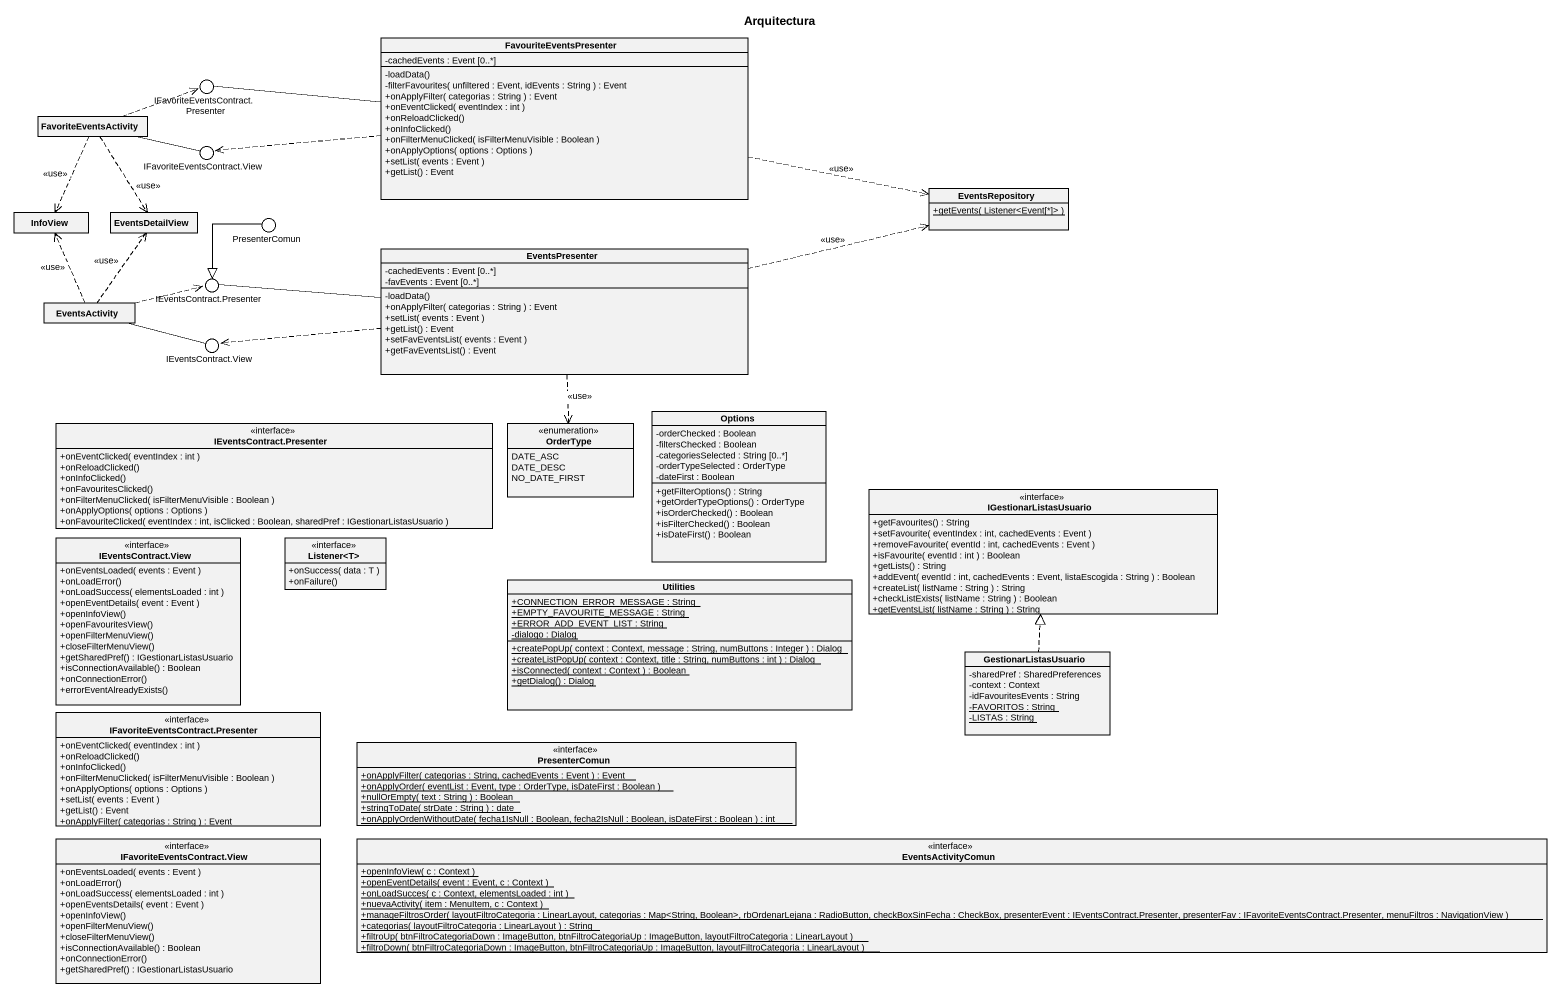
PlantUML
@startuml
title Arquitectura
allowmixing
hide circle
hide empty members
skinparam classAttributeIconSize 0
class FavouriteEventsPresenter {
  -cachedEvents : Event [0..*]
  -loadData()
  -filterFavourites( unfiltered : Event, idEvents : String ) : Event
  +onApplyFilter( categorias : String ) : Event
  +onEventClicked( eventIndex : int )
  +onReloadClicked()
  +onInfoClicked()
  +onFilterMenuClicked( isFilterMenuVisible : Boolean )
  +onApplyOptions( options : Options )
  +setList( events : Event )
  +getList() : Event
}
() "IFavoriteEventsContract.Presenter" as IFavoriteEventsContract
class FavoriteEventsActivity
() "IFavoriteEventsContract.View" as IFavoriteEventsContract_View
class InfoView
class EventsDetailView
() PresenterComun
class EventsRepository {
  {static} +getEvents( Listener<Event[*]> )
}
class EventsPresenter {
  -cachedEvents : Event [0..*]
  -favEvents : Event [0..*]
  -loadData()
  +onApplyFilter( categorias : String ) : Event
  +setList( events : Event )
  +getList() : Event
  +setFavEventsList( events : Event )
  +getFavEventsList() : Event
}
class EventsActivity
() "IEventsContract.Presenter" as IEventsContract_Presenter
() "IEventsContract.View" as IEventsContract_View
class Options {
  -orderChecked : Boolean
  -filtersChecked : Boolean
  -categoriesSelected : String [0..*]
  -orderTypeSelected : OrderType
  -dateFirst : Boolean
  +getFilterOptions() : String
  +getOrderTypeOptions() : OrderType
  +isOrderChecked() : Boolean
  +isFilterChecked() : Boolean
  +isDateFirst() : Boolean
}
interface "IEventsContract.Presenter" as IEventsContract_Presenter_2 {
  +onEventClicked( eventIndex : int )
  +onReloadClicked()
  +onInfoClicked()
  +onFavouritesClicked()
  +onFilterMenuClicked( isFilterMenuVisible : Boolean )
  +onApplyOptions( options : Options )
  +onFavouriteClicked( eventIndex : int, isClicked : Boolean, sharedPref : IGestionarListasUsuario )
}
enum OrderType {
  DATE_ASC
  DATE_DESC
  NO_DATE_FIRST
}
interface IGestionarListasUsuario {
  +getFavourites() : String
  +setFavourite( eventIndex : int, cachedEvents : Event )
  +removeFavourite( eventId : int, cachedEvents : Event )
  +isFavourite( eventId : int ) : Boolean
  +getLists() : String
  +addEvent( eventId : int, cachedEvents : Event, listaEscogida : String ) : Boolean
  +createList( listName : String ) : String
  +checkListExists( listName : String ) : Boolean
  +getEventsList( listName : String ) : String
}
interface "IEventsContract.View" as IEventsContract_View_2 {
  +onEventsLoaded( events : Event )
  +onLoadError()
  +onLoadSuccess( elementsLoaded : int )
  +openEventDetails( event : Event )
  +openInfoView()
  +openFavouritesView()
  +openFilterMenuView()
  +closeFilterMenuView()
  +getSharedPref() : IGestionarListasUsuario
  +isConnectionAvailable() : Boolean
  +onConnectionError()
  +errorEventAlreadyExists()
}
interface "Listener<T>" as Listener_T {
  +onSuccess( data : T )
  +onFailure()
}
class Utilities {
  {static} +CONNECTION_ERROR_MESSAGE : String
  {static} +EMPTY_FAVOURITE_MESSAGE : String
  {static} +ERROR_ADD_EVENT_LIST : String
  {static} -dialogo : Dialog
  {static} +createPopUp( context : Context, message : String, numButtons : Integer ) : Dialog
  {static} +createListPopUp( context : Context, title : String, numButtons : int ) : Dialog
  {static} +isConnected( context : Context ) : Boolean
  {static} +getDialog() : Dialog
}
class GestionarListasUsuario {
  -sharedPref : SharedPreferences
  -context : Context
  -idFavouritesEvents : String
  {static} -FAVORITOS : String
  {static} -LISTAS : String
}
interface "IFavoriteEventsContract.Presenter" as IFavoriteEventsContract_2 {
  +onEventClicked( eventIndex : int )
  +onReloadClicked()
  +onInfoClicked()
  +onFilterMenuClicked( isFilterMenuVisible : Boolean )
  +onApplyOptions( options : Options )
  +setList( events : Event )
  +getList() : Event
  +onApplyFilter( categorias : String ) : Event
}
interface "PresenterComun" as PresenterComun_2 {
  {static} +onApplyFilter( categorias : String, cachedEvents : Event ) : Event
  {static} +onApplyOrder( eventList : Event, type : OrderType, isDateFirst : Boolean )
  {static} +nullOrEmpty( text : String ) : Boolean
  {static} +stringToDate( strDate : String ) : date
  {static} +onApplyOrdenWithoutDate( fecha1IsNull : Boolean, fecha2IsNull : Boolean, isDateFirst : Boolean ) : int
}
interface "IFavoriteEventsContract.View" as IFavoriteEventsContract_View_2 {
  +onEventsLoaded( events : Event )
  +onLoadError()
  +onLoadSuccess( elementsLoaded : int )
  +openEventsDetails( event : Event )
  +openInfoView()
  +openFilterMenuView()
  +closeFilterMenuView()
  +isConnectionAvailable() : Boolean
  +onConnectionError()
  +getSharedPref() : IGestionarListasUsuario
}
interface EventsActivityComun {
  {static} +openInfoView( c : Context )
  {static} +openEventDetails( event : Event, c : Context )
  {static} +onLoadSucces( c : Context, elementsLoaded : int )
  {static} +nuevaActivity( item : MenuItem, c : Context )
  {static} +manageFiltrosOrder( layoutFiltroCategoria : LinearLayout, categorias : Map<String, Boolean>, rbOrdenarLejana : RadioButton, checkBoxSinFecha : CheckBox, presenterEvent : IEventsContract.Presenter, presenterFav : IFavoriteEventsContract.Presenter, menuFiltros : NavigationView )
  {static} +categorias( layoutFiltroCategoria : LinearLayout ) : String
  {static} +filtroUp( btnFiltroCategoriaDown : ImageButton, btnFiltroCategoriaUp : ImageButton, layoutFiltroCategoria : LinearLayout )
  {static} +filtroDown( btnFiltroCategoriaDown : ImageButton, btnFiltroCategoriaUp : ImageButton, layoutFiltroCategoria : LinearLayout )
}
FavouriteEventsPresenter -left- IFavoriteEventsContract
FavouriteEventsPresenter .left.> IFavoriteEventsContract_View
FavouriteEventsPresenter .right.> EventsRepository : <<use>>
FavoriteEventsActivity .right.> IFavoriteEventsContract
FavoriteEventsActivity -right- IFavoriteEventsContract_View
FavoriteEventsActivity ..> InfoView : <<use>>
FavoriteEventsActivity ..> EventsDetailView : <<use>>
PresenterComun --|> IEventsContract_Presenter
EventsPresenter .right.> EventsRepository : <<use>>
EventsPresenter -left- IEventsContract_Presenter
EventsPresenter .left.> IEventsContract_View
EventsPresenter ..> OrderType : <<use>>
EventsActivity .up.> InfoView : <<use>>
EventsActivity .up.> EventsDetailView : <<use>>
EventsActivity .right.> IEventsContract_Presenter
EventsActivity -right- IEventsContract_View
GestionarListasUsuario .up.|> IGestionarListasUsuario
@enduml
